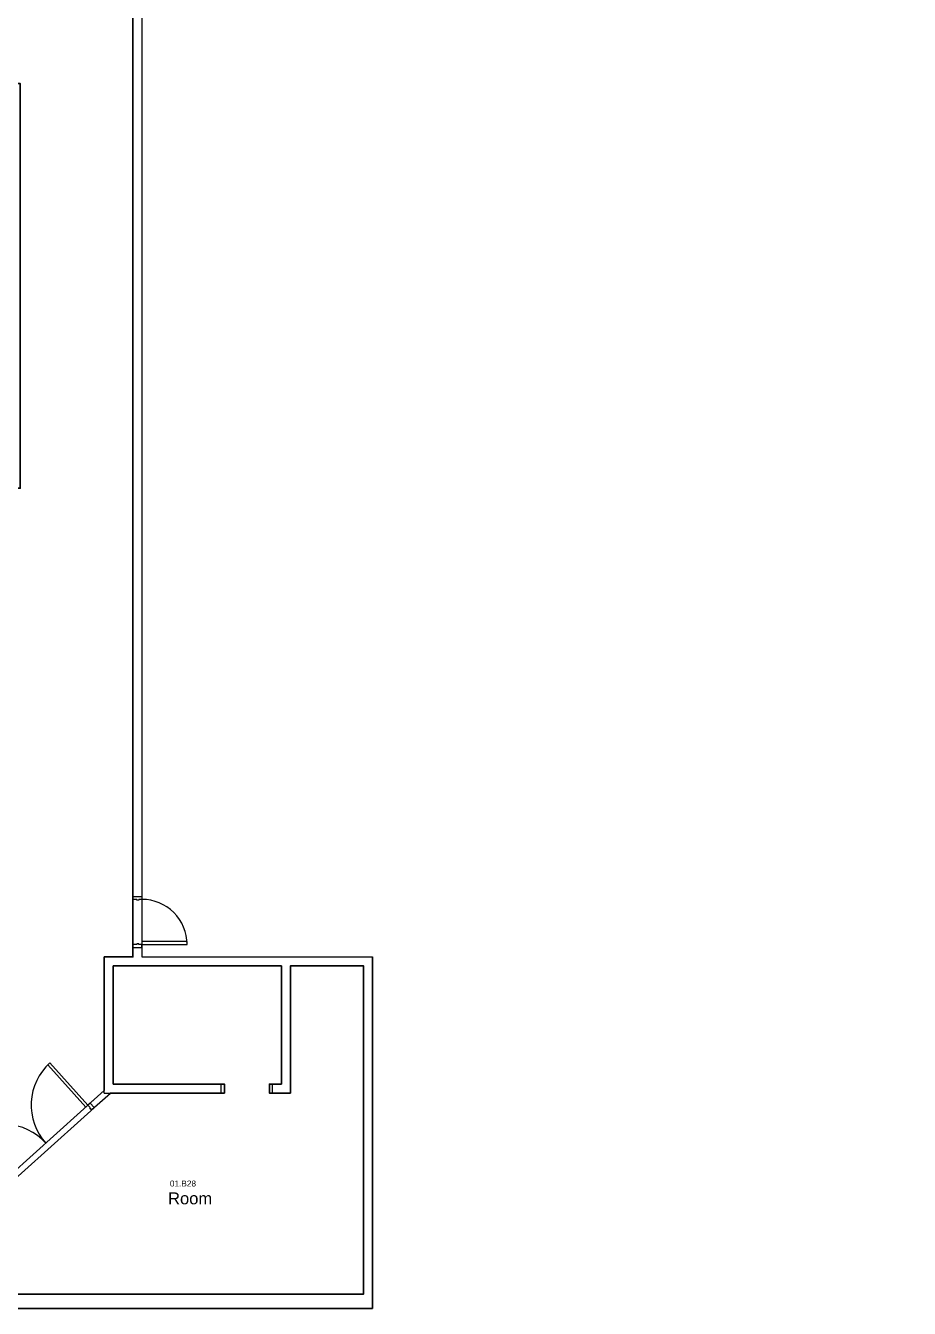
# Model space of a CAD drawing. Header units: millimetres. Extents: x -6.1 to 46.1, y 0 to 48.5.
# Drawn here: x 31.16 to 46.09, y 0 to 21.68 of the extents above; entities that cross this region are included whole.
import ezdxf

# ---------------------------------------------------------------- set-up
doc = ezdxf.new("R2010")
doc.units = ezdxf.units.MM
for name, color, linetype in [('Planon_WPA_Floor', 10, 'Continuous'), ('Planon_WPA_FPoly', 10, 'Continuous'), ('Planon_WPA_SBlock', 7, 'Continuous')]:
    doc.layers.add(name, color=color, linetype=linetype)
doc.layers.add('Planon_WPA_Spoly', color=64, linetype='Continuous', lineweight=35)
doc.styles.add('Arial', font='arial.ttf', dxfattribs={"width": 0.8, "height": 2.5})

# ---------------------------------------------------------------- blocks, each defined once
blk = doc.blocks.new('DFM_Raumstempel')
at = {"linetype": 'Continuous', "style": 'Arial'}
blk.add_attdef('RAUM-ID', (0.086, 0.379), '', height=0.1, dxfattribs=at)
at = {"style": 'Arial'}
blk.add_attdef('RAUMBEZEICHNUNG', (0.056, 0.078), '', height=0.2, dxfattribs=at)

msp = doc.modelspace()

# ---------------------------------------------------------------- linework, layer by layer
at = {"layer": 'Planon_WPA_Floor'}
for points in [[(32.971, 24.509), (32.971, 6.912)], [(33.123, 24.356), (33.123, 6.912)], [(32.971, 6.963), (33.123, 6.963), (33.123, 6.912), (33.072, 6.912)], [(33.034, 6.912), (32.971, 6.912), (32.971, 6.963)], [(32.971, 6.963), (33.123, 6.963)], [(33.072, 6.912), (33.072, 6.9), (33.034, 6.9), (33.034, 6.912)], [(32.971, 6.1), (33.123, 6.1), (33.123, 6.151), (33.072, 6.151)], [(33.034, 6.151), (32.971, 6.151), (32.971, 6.1)], [(32.971, 6.151), (32.971, 5.939)], [(32.971, 6.1), (33.123, 6.1)], [(33.072, 6.151), (33.072, 6.164), (33.034, 6.164), (33.034, 6.151)], [(33.123, 6.151), (33.884, 6.151), (33.884, 6.202), (33.123, 6.202), (33.123, 6.151)], [(33.123, 6.202), (33.123, 5.939)], [(32.485, 3.639), (32.485, 5.939)], [(32.485, 5.939), (32.971, 5.939)], [(33.123, 5.939), (35.632, 5.939)], [(35.632, 5.939), (37.022, 5.939)], [(37.022, 0), (37.022, 5.939)], [(32.637, 3.792), (32.637, 5.787)], [(32.637, 5.787), (35.479, 5.787)], [(35.479, 3.792), (35.479, 5.787)], [(35.632, 5.787), (36.87, 5.787)], [(35.632, 3.639), (35.632, 5.787)], [(36.87, 0.242), (36.87, 5.787)], [(31.53, 4.116), (32.173, 3.402), (32.21, 3.436), (31.568, 4.15), (31.53, 4.116)], [(32.637, 3.792), (34.515, 3.792)], [(34.464, 3.639), (34.464, 3.792), (34.515, 3.792), (34.515, 3.639), (34.464, 3.639)], [(34.464, 3.639), (34.464, 3.792)], [(35.327, 3.639), (35.327, 3.792), (35.276, 3.792), (35.276, 3.639), (35.327, 3.639)], [(35.276, 3.792), (35.479, 3.792)], [(35.327, 3.639), (35.327, 3.792)], [(32.21, 3.436), (32.485, 3.683)], [(32.316, 3.394), (32.248, 3.469), (32.21, 3.436), (32.244, 3.398)], [(32.316, 3.394), (32.248, 3.469)], [(32.278, 3.36), (32.589, 3.639)], [(32.485, 3.639), (34.515, 3.639)], [(35.276, 3.639), (35.632, 3.639)], [(32.244, 3.398), (32.235, 3.389), (32.26, 3.361), (32.27, 3.37)], [(32.27, 3.37), (32.278, 3.36), (32.316, 3.394)], [(31.496, 2.793), (31.496, 2.793)], [(0.152, 0.242), (36.87, 0.242)], [(0, 0), (37.022, 0)]]:
    msp.add_lwpolyline(points, dxfattribs=at)
for centre, radius, start, end in [((33.123, 6.151), 0.761, 359.9942, 90.0058), ((32.21, 3.436), 0.961, 131.9637, 221.9726), ((30.781, 2.151), 0.961, 41.9635, 131.9724)]:
    msp.add_arc(centre, radius, start, end, dxfattribs=at)
at = {"layer": 'Planon_WPA_FPoly'}
msp.add_lwpolyline([(0, 0), (0, 30.332), (-3.299, 30.332), (-3.299, 32.776), (-4.471, 32.776), (-4.471, 32.911), (-4.974, 32.911), (-4.974, 33.796), (-6.077, 33.796), (-6.077, 48.513), (46.094, 48.513), (46.094, 27.114), (39.31, 27.114), (39.31, 24.356), (33.123, 24.356), (33.123, 5.939), (37.022, 5.939), (37.022, 0)], close=True, dxfattribs=at)
at = {"layer": 'Planon_WPA_Spoly'}
msp.add_lwpolyline([(32.971, 24.001), (32.971, 5.939), (32.485, 5.939), (32.485, 3.683), (30.48, 1.88), (29.049, 3.65), (29.049, 11.953), (30.54, 12.156), (30.54, 11.953), (30.743, 11.953), (30.743, 12.156), (30.54, 12.156), (29.049, 11.953), (29.049, 13.861), (31.064, 13.861), (31.064, 20.702), (24.913, 20.702), (24.913, 30.345)], dxfattribs=at)
msp.add_lwpolyline([(30.582, 1.834), (32.589, 3.639), (34.515, 3.639), (34.515, 3.792), (32.637, 3.792), (32.637, 5.787), (35.479, 5.787), (35.479, 3.792), (35.276, 3.792), (35.276, 3.639), (35.632, 3.639), (35.632, 5.787), (36.87, 5.787), (36.87, 0.242), (30.582, 0.242)], close=True, dxfattribs=at)

# ---------------------------------------------------------------- block references
at = {"layer": 'Planon_WPA_SBlock'}
msp.add_blockref('DFM_Raumstempel', (33.508, 1.681), dxfattribs=at).add_auto_attribs({'RAUM-ID': '01.B28', 'RAUMBEZEICHNUNG': 'Room'})

doc.saveas('drawing.dxf')
